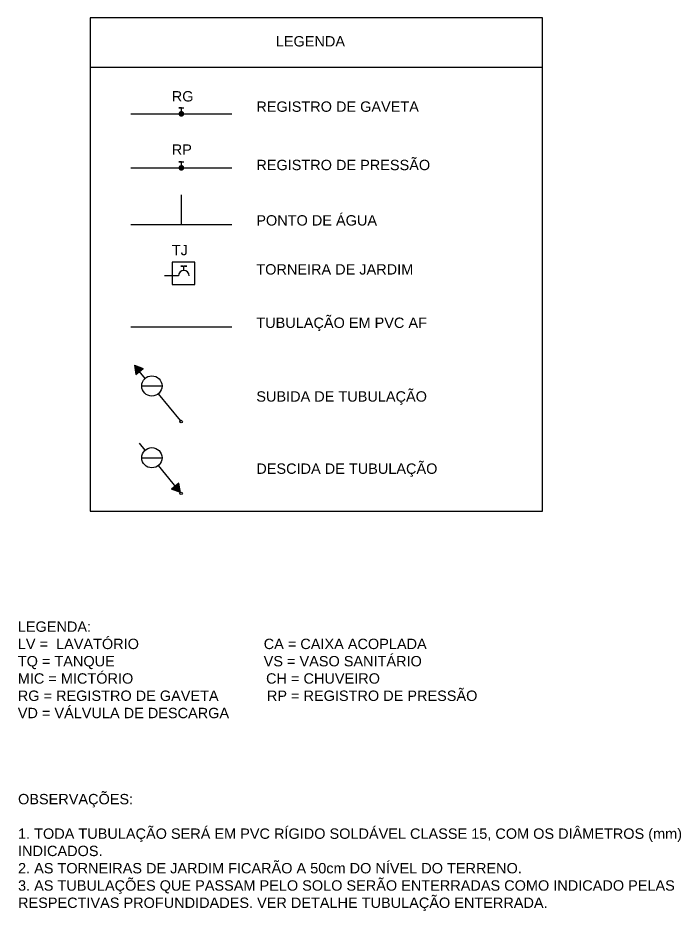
# Model space of a CAD drawing. Extents: x 88.4 to 180.8, y 152.7 to 199.9.
# Drawn here: x 147.588 to 150.658, y 168.616 to 172.754 of the extents above; entities that cross this region are included whole.
import ezdxf

# ---------------------------------------------------------------- set-up
doc = ezdxf.new("R2010")
doc.units = 0
doc.header["$LTSCALE"] = 0.005
for name, color, linetype in [('AF', 5, 'CONTINUOUS'), ('ARQ-TXT-1_025', 2, 'CONTINUOUS'), ('INST', 1, 'CONTINUOUS'), ('T-AF', 7, 'CONTINUOUS')]:
    doc.layers.add(name, color=color, linetype=linetype)
doc.styles.add('ESC-50-A20', font='arial.ttf', dxfattribs={"height": 0.1})

msp = doc.modelspace()

# ---------------------------------------------------------------- hatches: boundary and pattern name
at = {"layer": 'T-AF'}
for points in [[(148.1275, 171.1449), (148.1339, 171.1016), (148.1687, 171.1302)], [(148.3401, 170.556), (148.3338, 170.5992), (148.299, 170.5707)]]:
    msp.add_hatch(color=5, dxfattribs=at).paths.add_polyline_path(points)

# ---------------------------------------------------------------- linework, layer by layer
at = {"layer": 'AF', "linetype": 'Continuous'}
msp.add_line((148.1105, 171.3225), (148.5792, 171.3225), dxfattribs=at)
at = {"layer": 'INST', "color": 2}
for p, q in [((150.0172, 172.7536), (147.9229, 172.7536)), ((147.9229, 172.7536), (147.9229, 170.4688)), ((150.0172, 170.4688), (150.0172, 172.7536)), ((150.0172, 172.5236), (147.9229, 172.5236)), ((147.9229, 170.4688), (150.0172, 170.4688))]:
    msp.add_line(p, q, dxfattribs=at)
at = {"layer": 'INST', "color": 4, "linetype": 'Continuous'}
for p, q in [((148.3448, 172.3366), (148.3332, 172.3366)), ((148.3332, 172.3366), (148.3559, 172.3366)), ((148.3448, 172.3198), (148.3448, 172.3366)), ((148.3332, 172.0864), (148.3559, 172.0864)), ((148.3448, 172.0864), (148.3332, 172.0864)), ((148.3448, 172.0695), (148.3448, 172.0864)), ((148.351, 171.6033), (148.3417, 171.6033)), ((148.3417, 171.6033), (148.3561, 171.6033)), ((148.3561, 171.5839), (148.3561, 171.6033)), ((148.3704, 171.6033), (148.3561, 171.6033)), ((148.3611, 171.6033), (148.3704, 171.6033))]:
    msp.add_line(p, q, dxfattribs=at)
at = {"layer": 'INST', "color": 6, "linetype": 'Continuous'}
for p, q in [((148.1105, 172.3091), (148.5792, 172.3091)), ((148.1105, 172.0589), (148.5792, 172.0589)), ((148.3448, 171.7959), (148.3448, 171.9339)), ((148.1105, 171.7959), (148.5792, 171.7959))]:
    msp.add_line(p, q, dxfattribs=at)
at = {"layer": 'INST', "color": 5, "linetype": 'Continuous'}
msp.add_line((148.3312, 171.559), (148.2667, 171.559), dxfattribs=at)
at = {"layer": 'INST', "color": 1, "linetype": 'Continuous', "const_width": 0.0131, "flags": 128}
for points in [[(148.3383, 172.3091, 1), (148.3514, 172.3091, 1)], [(148.3383, 172.0589, 1), (148.3514, 172.0589, 1)]]:
    msp.add_lwpolyline(points, format="xyb", close=True, dxfattribs=at)
at = {"layer": 'INST', "color": 3, "linetype": 'Continuous', "flags": 128}
msp.add_lwpolyline([(148.3017, 171.5179), (148.4066, 171.5179), (148.4066, 171.6227), (148.3017, 171.6227)], close=True, dxfattribs=at)
at = {"layer": 'INST', "color": 5, "linetype": 'Continuous'}
msp.add_arc((148.3561, 171.559), 0.0249, 0, 180, dxfattribs=at)
at = {"layer": 'T-AF', "color": 5}
for p, q in [((148.1275, 171.1449), (148.1687, 171.1302)), ((148.1275, 171.1449), (148.1339, 171.1016)), ((148.1339, 171.1016), (148.1687, 171.1302)), ((148.1777, 171.0839), (148.1515, 171.1159)), ((148.1617, 171.0487), (148.2554, 171.0487)), ((148.3401, 170.8883), (148.2383, 171.0124)), ((148.1777, 170.7516), (148.1515, 170.7835)), ((148.1617, 170.7163), (148.2554, 170.7163)), ((148.3401, 170.556), (148.2383, 170.6801)), ((148.3338, 170.5992), (148.299, 170.5707)), ((148.3401, 170.556), (148.3338, 170.5992)), ((148.3401, 170.556), (148.299, 170.5707))]:
    msp.add_line(p, q, dxfattribs=at)
for centre, radius in [((148.2085, 171.0487), 0.0469), ((148.3437, 170.8839), 0.00562), ((148.2085, 170.7163), 0.0469), ((148.3437, 170.5516), 0.00562)]:
    msp.add_circle(centre, radius, dxfattribs=at)

# ---------------------------------------------------------------- texts
at = {"layer": 'ARQ-TXT-1_025', "char_height": 0.048, "attachment_point": 1, "style": 'ESC-50-A20'}
for s, insert, width in [('{\\fArial|b0|i0|c0|p34;\\C4;LEGENDA}', (148.782, 172.6691), 4.341211), ('{\\fArial|b0|i0|c0|p34;\\C4;RG}', (148.3005, 172.4143), 4.341211), ('{\\fArial|b0|i0|c0|p34;\\C4;REGISTRO DE GAVETA}', (148.6918, 172.3665), 4.341211), ('{\\fArial|b0|i0|c0|p34;\\C4;RP}', (148.3005, 172.1676), 4.341211), ('{\\fArial|b0|i0|c0|p34;\\C4;REGISTRO DE PRESSÃO}', (148.6918, 172.0962), 4.341211), ('{\\fArial|b0|i0|c0|p34;\\C4;PONTO DE ÁGUA}', (148.6918, 171.8396), 4.341211), ('{\\fArial|b0|i0|c0|p34;\\C4;TJ}', (148.3005, 171.7023), 4.341211), ('{\\fArial|b0|i0|c0|p34;\\C4;TORNEIRA DE JARDIM}', (148.6918, 171.6128), 4.341211), ('{\\fArial|b0|i0|c0|p34;\\C4;TUBULAÇÃO EM PVC AF}', (148.6918, 171.3654), 4.341211), ('{\\fArial|b0|i0|c0|p34;\\C4;SUBIDA DE TUBULAÇÃO }', (148.6918, 171.0241), 4.341211), ('{\\fArial|b0|i0|c0|p34;\\C4;DESCIDA DE TUBULAÇÃO }', (148.6918, 170.6897), 4.341211), ('{\\C4;LEGENDA:}\\PLV =  LAVATÓRIO                               CA = CAIXA ACOPLADA\\PTQ = TANQUE                                     VS = VASO SANITÁRIO                        \\PMIC = MICTÓRIO                                 CH = CHUVEIRO                                   \\PRG = REGISTRO DE GAVETA            RP = REGISTRO DE PRESSÃO                     \\PVD = VÁLVULA DE DESCARGA', (147.5877, 169.958), 4.341211), ('{\\C4;OBSERVAÇÕES:\\P}\\P1. TODA TUBULAÇÃO SERÁ EM PVC RÍGIDO SOLDÁVEL CLASSE 15, COM OS DIÂMETROS (mm) INDICADOS.\\P2. AS TORNEIRAS DE JARDIM FICARÃO A 50cm DO NÍVEL DO TERRENO.\\P3. AS TUBULAÇÕES QUE PASSAM PELO SOLO SERÃO ENTERRADAS COMO INDICADO PELAS RESPECTIVAS PROFUNDIDADES. VER DETALHE TUBULAÇÃO ENTERRADA.', (147.5888, 169.1592), 3.274554)]:
    msp.add_mtext(s, dxfattribs=dict(at, insert=insert, width=width))

doc.saveas('drawing.dxf')
